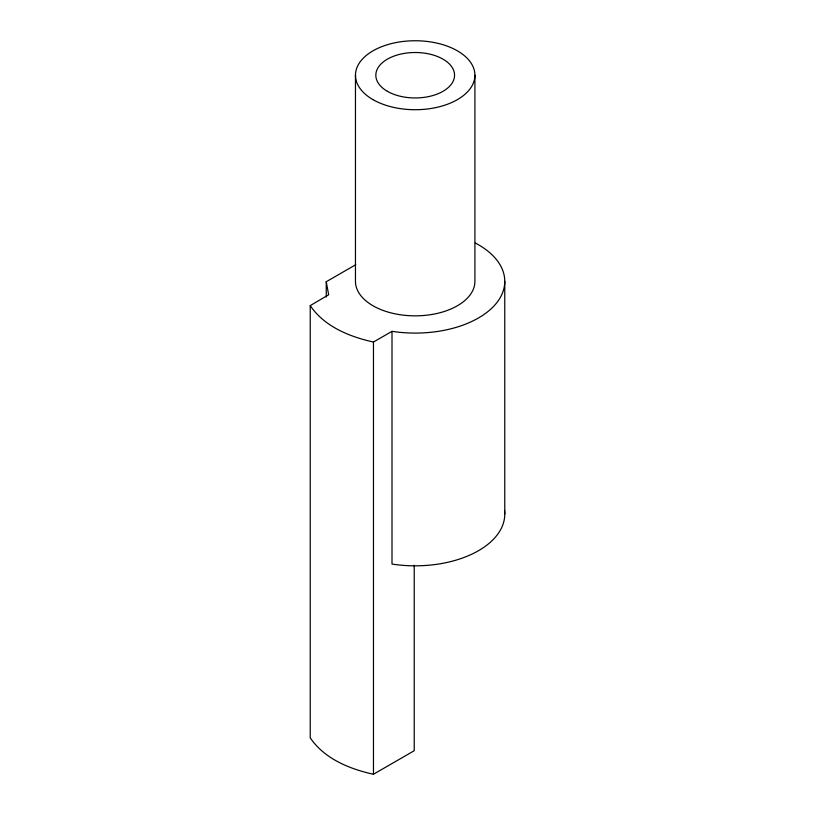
<?xml version="1.0" encoding="UTF-8"?>
<svg xmlns="http://www.w3.org/2000/svg" width="815" height="815" viewBox="0 0 815 815"><rect width="100%" height="100%" fill="white"/><g stroke="black" fill="none" stroke-linecap="round" stroke-linejoin="round"><path stroke-width="1.22" d="M414.224 565.202L414.224 750.717L373.464 774.25C349.645 769.054 324.268 758.704 310.23 737.83L310.23 305.615L328.659 294.755L326.245 281.735L355.748 264.712M310.23 305.615C324.268 326.489 349.645 336.829 373.464 342.025L392.005 331.328A89.579 51.722 0 0 0 493.839 306.124A89.579 51.722 0 0 0 475.369 243.053M504.77 281.369L504.77 514.102M474.911 75.235L474.911 281.369A59.719 34.485 0 0 1 415.192 315.843A59.719 34.485 0 0 1 355.462 281.369L355.462 75.235M392.005 331.328L392.005 564.062A89.579 51.722 0 0 0 504.546 510.424M373.464 342.025L373.464 774.25M326.245 281.735L326.245 296.996M372.954 99.613A59.719 34.485 0 0 0 472.873 84.159A59.719 34.485 0 0 0 399.727 41.922A59.719 34.485 0 0 0 372.954 99.613M387.359 91.3A39.364 22.728 0 0 0 453.211 81.113A39.364 22.728 0 0 0 405.004 53.281A39.364 22.728 0 0 0 387.359 91.3"/></g></svg>
